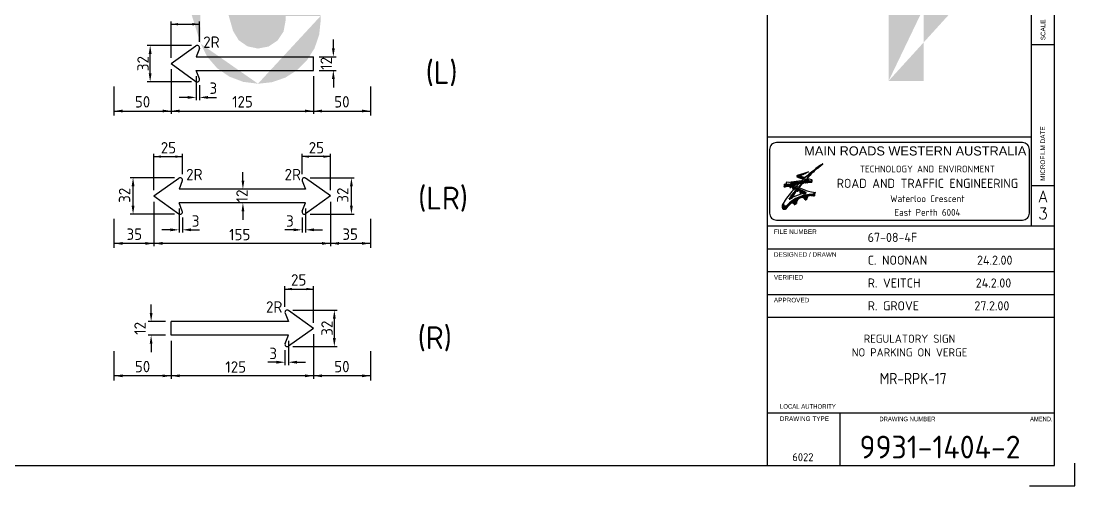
# Model space of a CAD drawing. Extents: x 0 to 1038, y -1303 to 297.
# Drawn here: x 188.7 to 420, y 0 to 101.9 of the extents above; entities that cross this region are included whole.
import ezdxf
from ezdxf.enums import TextEntityAlignment as Align

# ---------------------------------------------------------------- set-up
doc = ezdxf.new("R2010")
doc.units = 0
doc.layers.get('0').update_dxf_attribs({"linetype": 'CONTINUOUS'})
for name, color, linetype in [('GREEN', 84, 'CONTINUOUS'), ('L25', 1, 'CONTINUOUS'), ('L35', 3, 'CONTINUOUS'), ('T25', 1, 'CONTINUOUS'), ('T35', 3, 'CONTINUOUS'), ('T50', 7, 'CONTINUOUS'), ('TBLK18', 4, 'CONTINUOUS'), ('TBLK25', 1, 'CONTINUOUS'), ('TBLK35', 3, 'CONTINUOUS'), ('TBLK50', 7, 'CONTINUOUS')]:
    doc.layers.add(name, color=color, linetype=linetype)
doc.styles.add('HELV', font='helv')
doc.styles.add('HELVL', font='helvl', dxfattribs={"width": 0.8})
doc.styles.add('ISO', font='iso3098b.shx')
doc.styles.add('ROMAND', font='romand')

# ---------------------------------------------------------------- blocks, each defined once
blk = doc.blocks.new('A3BBLK')
at = {"layer": 'TBLK25'}
for p, q in [((420, 0), (420, 5)), ((410, 0), (420, 0))]:
    blk.add_line(p, q, dxfattribs=at)
at = {"layer": 'TBLK50'}
for p, q in [((352.5, 4.5), (352.5, 292.5)), ((415.5, 4.5), (415.5, 292.5)), ((13, 4.5), (415.5, 4.5))]:
    blk.add_line(p, q, dxfattribs=at)
blk = doc.blocks.new('*X3')
at = {"color": 0}
for p, q in [((1644.29, 733.63), (1644.32, 733.63)), ((1644.53, 733.83), (1644.56, 733.83)), ((1644.77, 734.03), (1644.81, 734.03)), ((1645.02, 734.23), (1645.05, 734.23)), ((1645.27, 734.43), (1645.3, 734.43)), ((1645.52, 734.63), (1645.54, 734.63)), ((1645.77, 734.83), (1645.79, 734.83)), ((1646.02, 735.03), (1646.04, 735.03)), ((1646.28, 735.23), (1646.29, 735.23)), ((1646.54, 735.43), (1646.54, 735.43)), ((1630.29, 727.83), (1630.74, 727.83)), ((1630.33, 728.03), (1630.64, 728.03)), ((1630.38, 727.63), (1631.3, 727.63)), ((1630.69, 728.23), (1630.74, 728.23)), ((1630.85, 727.43), (1631.91, 727.43)), ((1631.45, 727.23), (1632.51, 727.23)), ((1631.71, 728.03), (1631.88, 728.03)), ((1631.93, 728.23), (1632.29, 728.23)), ((1632.04, 727.03), (1633.11, 727.03)), ((1632.44, 728.43), (1632.77, 728.43)), ((1632.96, 728.63), (1633.25, 728.63)), ((1633.47, 728.83), (1633.73, 728.83)), ((1633.98, 729.03), (1634.21, 729.03)), ((1634.49, 729.23), (1634.69, 729.23)), ((1635.01, 729.43), (1635.17, 729.43)), ((1635.52, 729.63), (1635.66, 729.63)), ((1636.03, 729.83), (1636.14, 729.83)), ((1636.55, 730.03), (1636.62, 730.03)), ((1637.05, 727.03), (1637.18, 727.03)), ((1637.06, 730.23), (1637.1, 730.23)), ((1637.25, 727.23), (1637.37, 727.23)), ((1637.46, 727.43), (1637.57, 727.43)), ((1637.57, 730.43), (1637.58, 730.43)), ((1637.66, 727.63), (1637.76, 727.63)), ((1637.87, 727.83), (1637.96, 727.83)), ((1638.07, 728.03), (1638.16, 728.03)), ((1638.28, 728.23), (1638.36, 728.23)), ((1638.49, 728.43), (1638.56, 728.43)), ((1638.7, 728.63), (1638.76, 728.63)), ((1638.91, 728.83), (1638.96, 728.83)), ((1639.12, 729.03), (1639.17, 729.03)), ((1639.34, 729.23), (1639.37, 729.23)), ((1639.55, 729.43), (1639.58, 729.43)), ((1639.77, 729.63), (1639.79, 729.63)), ((1639.98, 729.83), (1640, 729.83)), ((1640.2, 730.03), (1640.21, 730.03)), ((1640.42, 730.23), (1640.42, 730.23)), ((1640.64, 730.43), (1640.64, 730.43)), ((1640.85, 730.63), (1640.86, 730.63)), ((1641.07, 730.83), (1641.08, 730.83)), ((1641.29, 731.03), (1641.31, 731.03)), ((1641.51, 731.23), (1641.53, 731.23)), ((1641.73, 731.43), (1641.76, 731.43)), ((1641.96, 731.63), (1641.98, 731.63)), ((1642.18, 731.83), (1642.21, 731.83)), ((1642.41, 732.03), (1642.44, 732.03)), ((1642.64, 732.23), (1642.67, 732.23)), ((1642.87, 732.43), (1642.9, 732.43)), ((1643.1, 732.63), (1643.14, 732.63)), ((1643.34, 732.83), (1643.37, 732.83)), ((1643.57, 733.03), (1643.61, 733.03)), ((1643.81, 733.23), (1643.84, 733.23)), ((1644.05, 733.43), (1644.08, 733.43)), ((1622.34, 721.03), (1622.35, 721.03)), ((1622.49, 722.43), (1625.58, 722.43)), ((1622.51, 721.23), (1622.66, 721.23)), ((1622.6, 722.23), (1626.24, 722.23)), ((1622.61, 721.43), (1623.05, 721.43)), ((1622.66, 722.03), (1626.72, 722.03)), ((1622.66, 721.63), (1623.58, 721.63)), ((1622.68, 721.83), (1627.12, 721.83)), ((1625.9, 721.63), (1627.53, 721.63)), ((1625.9, 721.43), (1626.48, 721.43)), ((1625.9, 721.23), (1626.48, 721.23)), ((1625.9, 721.03), (1626.48, 721.03)), ((1625.95, 720.83), (1626.48, 720.83)), ((1626.31, 723.23), (1630.62, 723.23)), ((1626.37, 723.03), (1629.74, 723.03)), ((1626.45, 720.63), (1626.48, 720.63)), ((1626.7, 721.43), (1627.93, 721.43)), ((1626.83, 722.83), (1628.94, 722.83)), ((1627.11, 721.23), (1628.34, 721.23)), ((1627.28, 722.63), (1628.21, 722.63)), ((1627.52, 721.03), (1628.75, 721.03)), ((1627.53, 720.83), (1629.16, 720.83)), ((1627.53, 720.63), (1628.11, 720.63)), ((1627.53, 720.43), (1628.11, 720.43)), ((1627.64, 723.43), (1631.61, 723.43)), ((1627.74, 722.43), (1627.89, 722.43)), ((1628.34, 720.63), (1629.57, 720.63)), ((1628.75, 720.43), (1629.98, 720.43)), ((1628.99, 722.83), (1629.16, 722.83)), ((1628.99, 722.63), (1629.16, 722.63)), ((1629.23, 723.63), (1632.78, 723.63)), ((1630.1, 723.03), (1630.26, 723.03)), ((1630.1, 722.83), (1630.26, 722.83)), ((1630.83, 723.83), (1634.26, 723.83)), ((1631.21, 723.23), (1631.38, 723.23)), ((1631.21, 723.03), (1631.3, 723.03)), ((1631.39, 720.83), (1631.77, 720.83)), ((1631.4, 721.03), (1631.93, 721.03)), ((1631.58, 721.23), (1632.09, 721.23)), ((1631.76, 721.43), (1632.25, 721.43)), ((1631.93, 721.63), (1632.41, 721.63)), ((1632.11, 721.83), (1632.57, 721.83)), ((1632.29, 722.03), (1632.74, 722.03)), ((1632.42, 724.03), (1636.52, 724.03)), ((1632.47, 722.23), (1632.9, 722.23)), ((1632.64, 726.83), (1633.71, 726.83)), ((1632.65, 722.43), (1633.07, 722.43)), ((1632.83, 722.63), (1633.23, 722.63)), ((1633.01, 722.83), (1633.4, 722.83)), ((1633.2, 723.03), (1633.57, 723.03)), ((1633.24, 726.63), (1634.32, 726.63)), ((1633.38, 723.23), (1633.74, 723.23)), ((1633.57, 723.43), (1633.91, 723.43)), ((1633.75, 723.63), (1634.08, 723.63)), ((1633.83, 726.43), (1634.92, 726.43)), ((1634.02, 724.23), (1639.65, 724.23)), ((1634.43, 726.23), (1634.84, 726.23)), ((1634.58, 723.83), (1634.75, 723.83)), ((1634.58, 723.63), (1634.75, 723.63)), ((1635.08, 725.03), (1635.16, 725.03)), ((1635.27, 725.23), (1635.5, 725.23)), ((1635.46, 725.43), (1635.68, 725.43)), ((1635.61, 724.43), (1639.84, 724.43)), ((1635.66, 725.63), (1635.86, 725.63)), ((1635.71, 723.83), (1635.88, 723.83)), ((1635.85, 725.83), (1636.73, 725.83)), ((1636.05, 726.03), (1636.12, 726.03)), ((1636.27, 725.63), (1637.33, 725.63)), ((1636.65, 726.63), (1636.8, 726.63)), ((1636.85, 726.83), (1636.99, 726.83)), ((1636.85, 724.03), (1637.01, 724.03)), ((1636.85, 723.83), (1637.01, 723.83)), ((1636.88, 725.43), (1637.79, 725.43)), ((1637.2, 724.63), (1639.93, 724.63)), ((1637.98, 724.03), (1638.15, 724.03)), ((1637.98, 723.83), (1638.15, 723.83)), ((1638.8, 724.83), (1639.96, 724.83)), ((1639.61, 725.43), (1639.67, 725.43)), ((1639.61, 725.03), (1639.94, 725.03)), ((1639.68, 725.23), (1639.85, 725.23)), ((1625.6, 713.83), (1626.29, 713.83)), ((1625.75, 714.03), (1626.68, 714.03)), ((1625.9, 714.23), (1627.09, 714.23)), ((1626.05, 714.43), (1627.51, 714.43)), ((1626.2, 714.63), (1627.53, 714.63)), ((1626.35, 714.83), (1627.47, 714.83)), ((1626.5, 715.03), (1627.57, 715.03)), ((1626.65, 715.23), (1627.7, 715.23)), ((1626.81, 715.43), (1627.83, 715.43)), ((1626.96, 715.63), (1627.97, 715.63)), ((1627.12, 715.83), (1628.1, 715.83)), ((1627.27, 716.03), (1628.24, 716.03)), ((1627.43, 716.23), (1628.38, 716.23)), ((1627.53, 720.23), (1628.11, 720.23)), ((1627.59, 716.43), (1628.52, 716.43)), ((1627.68, 720.03), (1628.11, 720.03)), ((1627.74, 716.63), (1628.65, 716.63)), ((1627.9, 716.83), (1628.79, 716.83)), ((1628.06, 717.03), (1628.93, 717.03)), ((1628.09, 719.83), (1628.11, 719.83)), ((1628.22, 717.23), (1629.08, 717.23)), ((1628.38, 717.43), (1629.22, 717.43)), ((1628.54, 717.63), (1629.36, 717.63)), ((1628.71, 717.83), (1629.5, 717.83)), ((1628.87, 718.03), (1629.65, 718.03)), ((1629.03, 718.23), (1629.79, 718.23)), ((1629.16, 720.23), (1630.39, 720.23)), ((1629.2, 718.43), (1629.94, 718.43)), ((1629.36, 718.63), (1630.09, 718.63)), ((1629.53, 718.83), (1630.24, 718.83)), ((1629.57, 720.03), (1630.8, 720.03)), ((1629.69, 719.03), (1630.25, 719.03)), ((1629.81, 713.83), (1631.43, 713.83)), ((1629.86, 719.23), (1630.25, 719.23)), ((1629.98, 719.83), (1631.21, 719.83)), ((1630.03, 719.43), (1630.25, 719.43)), ((1630.19, 714.03), (1631.69, 714.03)), ((1630.2, 719.63), (1630.25, 719.63)), ((1630.34, 719.63), (1631.62, 719.63)), ((1630.34, 719.43), (1632.03, 719.43)), ((1630.34, 719.23), (1630.92, 719.23)), ((1630.34, 719.03), (1630.92, 719.03)), ((1630.34, 718.83), (1630.92, 718.83)), ((1630.54, 718.63), (1630.92, 718.63)), ((1630.6, 714.23), (1632.01, 714.23)), ((1631.04, 714.43), (1632.43, 714.43)), ((1631.21, 719.23), (1632.44, 719.23)), ((1631.5, 714.63), (1632.96, 714.63)), ((1631.6, 719.03), (1632.85, 719.03)), ((1631.95, 718.83), (1633.26, 718.83)), ((1632, 714.83), (1636.95, 714.83)), ((1632.19, 718.63), (1633.67, 718.63)), ((1632.19, 718.43), (1634.08, 718.43)), ((1632.19, 718.23), (1632.77, 718.23)), ((1632.19, 718.03), (1632.77, 718.03)), ((1632.19, 717.83), (1632.77, 717.83)), ((1632.28, 717.63), (1632.77, 717.63)), ((1632.53, 715.03), (1637.05, 715.03)), ((1632.55, 717.43), (1632.77, 717.43)), ((1632.87, 718.23), (1634.48, 718.23)), ((1633.12, 715.23), (1637.19, 715.23)), ((1633.14, 718.03), (1634.89, 718.03)), ((1633.39, 717.83), (1635.3, 717.83)), ((1633.62, 717.63), (1635.71, 717.63)), ((1633.77, 715.43), (1637.39, 715.43)), ((1633.85, 717.43), (1636.12, 717.43)), ((1634.06, 717.23), (1636.13, 717.23)), ((1634.18, 714.63), (1636.88, 714.63)), ((1634.26, 717.03), (1635.21, 717.03)), ((1634.51, 715.63), (1637.68, 715.63)), ((1634.63, 714.43), (1636.83, 714.43)), ((1634.91, 714.23), (1636.81, 714.23)), ((1635.12, 714.03), (1636.81, 714.03)), ((1635.28, 713.83), (1636.81, 713.83)), ((1635.38, 715.83), (1638.39, 715.83)), ((1636.5, 716.03), (1641.35, 716.03)), ((1638.42, 716.23), (1641.35, 716.23)), ((1639.15, 715.83), (1641.37, 715.83)), ((1640.58, 716.43), (1641.37, 716.43)), ((1640.74, 715.63), (1641.41, 715.63)), ((1640.82, 716.63), (1641.41, 716.63)), ((1641.06, 716.83), (1641.47, 716.83)), ((1641.3, 717.03), (1641.56, 717.03)), ((1641.54, 717.23), (1641.67, 717.23)), ((1641.78, 717.43), (1641.82, 717.43)), ((1621.11, 708.63), (1624.43, 708.63)), ((1621.12, 708.83), (1624.6, 708.83)), ((1621.12, 708.43), (1624.26, 708.43)), ((1621.14, 709.03), (1624.77, 709.03)), ((1621.15, 708.23), (1624.1, 708.23)), ((1621.17, 709.23), (1622.53, 709.23)), ((1621.21, 709.43), (1622.27, 709.43)), ((1621.21, 708.03), (1623.94, 708.03)), ((1621.25, 709.63), (1622.13, 709.63)), ((1621.31, 709.83), (1622.05, 709.83)), ((1621.32, 707.83), (1623.77, 707.83)), ((1621.37, 710.03), (1622, 710.03)), ((1621.45, 710.23), (1621.97, 710.23)), ((1621.49, 707.63), (1623.54, 707.63)), ((1621.54, 710.43), (1621.96, 710.43)), ((1621.64, 710.63), (1621.96, 710.63)), ((1621.75, 710.83), (1621.99, 710.83)), ((1621.75, 707.43), (1623.2, 707.43)), ((1621.88, 711.03), (1622.04, 711.03)), ((1622.03, 711.23), (1622.1, 711.23)), ((1622.18, 711.43), (1622.2, 711.43)), ((1622.32, 711.63), (1622.32, 711.63)), ((1623.81, 709.23), (1624.95, 709.23)), ((1624.09, 709.43), (1625.13, 709.43)), ((1624.29, 709.63), (1625.32, 709.63)), ((1624.48, 709.83), (1625.52, 709.83)), ((1624.67, 710.03), (1625.72, 710.03)), ((1624.87, 710.23), (1625.92, 710.23)), ((1625.08, 710.43), (1626.13, 710.43)), ((1625.29, 710.63), (1626.35, 710.63)), ((1625.46, 713.63), (1625.9, 713.63)), ((1625.51, 710.83), (1626.58, 710.83)), ((1625.74, 711.03), (1626.82, 711.03)), ((1625.97, 711.23), (1627.33, 711.23)), ((1626.21, 711.43), (1630.12, 711.43)), ((1626.45, 711.63), (1630.15, 711.63)), ((1626.71, 711.83), (1630.2, 711.83)), ((1626.97, 712.03), (1630.25, 712.03)), ((1627.24, 712.23), (1630.32, 712.23)), ((1627.52, 712.43), (1630.39, 712.43)), ((1627.7, 711.23), (1630.1, 711.23)), ((1627.81, 712.63), (1630.49, 712.63)), ((1628.11, 712.83), (1630.59, 712.83)), ((1628.22, 711.03), (1630.1, 711.03)), ((1628.42, 713.03), (1630.72, 713.03)), ((1628.45, 710.83), (1630.1, 710.83)), ((1628.59, 710.63), (1629.96, 710.63)), ((1628.69, 710.43), (1629.5, 710.43)), ((1628.74, 713.23), (1630.86, 713.23)), ((1628.74, 710.23), (1629.05, 710.23)), ((1629.08, 713.43), (1631.02, 713.43)), ((1629.44, 713.63), (1631.21, 713.63)), ((1635.4, 713.63), (1636.77, 713.63)), ((1635.49, 713.43), (1636.32, 713.43)), ((1635.56, 713.23), (1635.87, 713.23))]:
    blk.add_line(p, q, dxfattribs=at)
blk = doc.blocks.new('A3_IN_VTBLK')
at = {"layer": 'TBLK18'}
for p, q in [((359.14, 68.1), (359.04, 68.07)), ((359.04, 67.84), (360.51, 67.35)), ((359.14, 68.1), (361.54, 68.87)), ((360.62, 67.44), (359.14, 67.93)), ((359.23, 68.12), (359.23, 68.12)), ((361.18, 67.46), (362.16, 67.15)), ((356.46, 66.13), (356.22, 66.06)), ((357.22, 66.55), (356.6, 66.58)), ((357.76, 66.6), (357.35, 66.55)), ((357.58, 66.27), (358.15, 66.02)), ((362.14, 66.92), (357.6, 66.35)), ((359.92, 66.87), (357.76, 66.6)), ((358.15, 66.02), (358.8, 65.73)), ((358.51, 66.2), (358.51, 66.08)), ((358.51, 66.08), (358.57, 66.09)), ((358.57, 66.09), (358.57, 66.21)), ((358.89, 66.29), (358.89, 66.17)), ((358.95, 66.19), (358.95, 66.31)), ((359.28, 66.38), (359.28, 66.26)), ((359.34, 66.27), (359.34, 66.39)), ((359.45, 66.41), (359.58, 66.43)), ((359.92, 66.87), (360.03, 66.89)), ((360.03, 66.89), (360.63, 66.96)), ((360.22, 66.53), (360.35, 66.55)), ((360.46, 66.56), (360.46, 66.44)), ((360.52, 66.45), (360.52, 66.56)), ((360.73, 66.97), (361.41, 67.06)), ((360.86, 66.6), (360.86, 66.48)), ((360.92, 66.48), (360.92, 66.6)), ((361.26, 66.62), (361.26, 66.5)), ((361.31, 66.51), (361.31, 66.62)), ((361.65, 66.63), (361.65, 66.52)), ((361.71, 66.52), (361.71, 66.64)), ((356.17, 62.28), (356.1, 62.17))]:
    blk.add_line(p, q, dxfattribs=at)
at = {"layer": 'TBLK18', "color": 1}
for p, q in [((357.42, 65.8), (357.42, 65.5)), ((357.63, 65.42), (357.63, 65.74)), ((357.63, 65.42), (357.85, 65.64)), ((357.78, 65.67), (357.99, 65.56)), ((360.99, 64.31), (357.81, 65.87)), ((357.99, 65.56), (357.99, 65.24)), ((357.99, 65.24), (358.2, 65.14)), ((358.2, 65.46), (358.98, 65.08)), ((358.2, 65.14), (358.2, 65.46)), ((358.2, 65.14), (358.41, 65.36)), ((358.52, 65.3), (358.44, 65.34)), ((358.8, 65.73), (358.88, 65.7)), ((358.88, 65.7), (359.31, 65.51)), ((358.98, 65.08), (358.98, 64.76)), ((358.98, 64.76), (359.18, 64.66)), ((359.18, 64.98), (359.35, 64.9)), ((359.18, 64.66), (359.18, 64.98)), ((359.18, 64.66), (359.4, 64.88)), ((359.31, 65.51), (359.44, 65.45)), ((359.44, 65.45), (360.14, 65.15)), ((360.14, 65.15), (361.01, 64.78)), ((359.63, 64.74), (359.63, 64.4)), ((359.71, 63.26), (359.82, 63.3)), ((359.83, 64.24), (359.83, 64.61)), ((359.83, 64.24), (360.04, 64.45)), ((360.82, 62.79), (361.24, 62.98)), ((360.82, 62.79), (360.82, 62.8)), ((361.24, 62.98), (361.24, 63.16)), ((361.54, 64.62), (362.21, 64.48)), ((362.21, 64.48), (363.03, 64.34)), ((363.03, 64.34), (362.49, 63.89)), ((362.49, 63.89), (362.87, 63.61)), ((358.43, 61.74), (358.9, 61.95))]:
    blk.add_line(p, q, dxfattribs=at)
at = {"layer": 'TBLK18'}
for points in [[(364.7, 70.64, 0.029777), (361.14, 67.48), (361.18, 67.46, -0.039795)], [(360.73, 66.97), (360.63, 66.96, -0.003144), (360.98, 67.32), (361.56, 67.13, -1.035463), (361.55, 67.07), (361.41, 67.06), (360.95, 67.21, 0.002708)]]:
    blk.add_lwpolyline(points, format="xyb", close=True, dxfattribs=at)
blk.add_lwpolyline([(359.53, 67.99), (359.47, 68.01, -0.656152), (359.46, 68.06), (361.54, 68.87), (359.53, 68.03, 0.705507), (359.53, 67.99, 0.705507)], format="xyb", dxfattribs=at)
blk.add_lwpolyline([(359.53, 67.99), (360.78, 67.59)], dxfattribs=at)
at = {"layer": 'TBLK18', "color": 1}
blk.add_lwpolyline([(358.1, 63.31, 0.016763), (357.33, 62.93, -0.801535), (357.28, 62.99, -0.016783), (358.95, 65.1), (358.95, 64.8, 0.014021), (357.99, 63.43, 0.753514)], format="xyb", close=True, dxfattribs=at)
at = {"layer": 'TBLK18'}
for centre, radius, start, end in [((381.57, 44.92), 30.76, 123.2655, 132.5321), ((359.08, 67.95), 0.116, 107.7741, 251.6339), ((359.17, 68.02), 0.0873, 107.7741, 251.6339), ((381.57, 44.92), 30.76, 133.1932, 134.4375), ((381.57, 44.92), 30.76, 132.936, 133.1932), ((362.08, 66.9), 0.262, 269.3315, 72.3102), ((362.13, 67.04), 0.116, 277.1221, 73.4601), ((355.92, 65.84), 0.376, 304.533, 36.3406), ((356.93, 61.07), 5.04, 91.3059, 97.9881), ((356.35, 66.54), 0.427, 285.3147, 293.8768), ((356.35, 66.54), 0.427, 293.8768, 310.1577), ((356.53, 66.22), 0.361, 78.6893, 79.0743), ((356.54, 66.42), 0.168, 6.2219, 70.3805), ((356.43, 66.45), 0.303, 310.1577, 329.0642), ((356.51, 66.4), 0.21, 329.0642, 353.4443), ((356.6, 66.39), 0.115, 353.4443, 23.8768), ((356.85, 64.09), 2.02, 61.535, 92.6416), ((357.26, 67.27), 0.727, 267.1716, 277.3645), ((357.6, 66.31), 0.0436, 97.1496, 246.3427), ((358.16, 66.06), 0.0436, 106.1619, 246.3427), ((361.92, 53.09), 13.54, 104.606, 106.1619), ((361.92, 53.09), 13.54, 102.922, 104.3518), ((381.57, 44.92), 30.76, 135.6297, 137.5175), ((361.92, 53.09), 13.43, 102.7813, 103.036), ((361.92, 53.09), 13.54, 101.2382, 102.6696), ((361.92, 53.09), 13.43, 101.0838, 101.3369), ((389.49, 39.18), 40.05, 136.9449, 138.906), ((361.92, 53.09), 13.54, 100.5243, 100.9874), ((382.89, 46.98), 29.85, 139.0463, 141.7717), ((361.92, 53.09), 13.54, 97.2048, 99.9556), ((361.92, 53.09), 13.54, 96.1874, 96.6686), ((361.92, 53.09), 13.43, 95.9915, 96.2413), ((361.92, 53.09), 13.54, 94.504, 95.9399), ((361.92, 53.09), 13.43, 94.2941, 94.5432), ((361.92, 53.09), 13.54, 92.8208, 94.2572), ((361.92, 53.09), 13.43, 92.5967, 92.8452), ((361.92, 53.09), 13.54, 91.1376, 92.5743), ((361.92, 53.09), 13.43, 90.8991, 91.1475), ((361.92, 53.09), 13.54, 89.3315, 90.8914)]:
    blk.add_arc(centre, radius, start, end, dxfattribs=at)
at = {"layer": 'TBLK18', "color": 1}
for centre, radius, start, end in [((357.07, 64.3), 1.54, 76.5648, 127.1666), ((381.57, 44.92), 30.76, 138.5176, 145.6575), ((357.07, 64.3), 1.25, 63.3138, 73.3617), ((357.07, 64.3), 1.54, 62.4129, 68.6309), ((357.56, 61.42), 3.92, 58.1205, 62.8179), ((362.13, 67.47), 2.91, 247.2562, 258.1765), ((362.23, 56.52), 7.38, 88.041, 137.1729), ((363.37, 51.77), 12.69, 103.4743, 114.5468), ((360.2, 62.04), 1.31, 111.828, 184.1285), ((359.98, 62.31), 0.966, 29.6609, 113.1292), ((357.56, 61.42), 3.63, 51.193, 55.2135), ((360.11, 62.63), 0.727, 12.9802, 113.4725), ((357.56, 61.42), 3.92, 43.2503, 54.5397), ((363.37, 51.77), 12.69, 100.8223, 103.474), ((360.98, 64.27), 0.0436, 280.8223, 63.9633), ((361.83, 63.16), 0.582, 92.3612, 180), ((361.93, 60.43), 3.32, 73.4161, 92.1882), ((363.54, 63.85), 0.708, 136.3055, 200.0702), ((357.31, 61.19), 1.56, 140.9414, 180.2006), ((356.19, 61.19), 0.436, 180.2006, 263.2509), ((356.77, 61.86), 0.727, 145.6575, 202.0824), ((356.37, 61.7), 0.291, 202.0824, 237.3085), ((356.21, 61.4), 0.655, 263.2509, 321.6521), ((356.47, 61.86), 0.48, 237.3085, 317.1729), ((362.36, 56.65), 7.12, 130.8439, 142.3441), ((357.93, 61.48), 0.559, 27.2487, 133.7365), ((357.99, 61.7), 0.436, 4.8804, 130.8439)]:
    blk.add_arc(centre, radius, start, end, dxfattribs=at)
at = {"layer": 'TBLK35'}
for p, q in [((410.5, 57), (410.5, 292.5)), ((410.5, 96.75), (415.5, 96.75)), ((410.5, 65.87), (415.5, 65.87)), ((352.5, 57), (415.5, 57)), ((352.5, 52), (415.5, 52)), ((352.5, 47), (415.5, 47)), ((352.5, 42), (415.5, 42)), ((352.5, 37), (415.5, 37)), ((352.5, 16), (415.5, 16)), ((368.5, 4.5), (368.5, 16))]:
    blk.add_line(p, q, dxfattribs=at)
at = {"layer": 'TBLK50', "color": 3}
blk.add_line((352.5, 76.57), (410.5, 76.57), dxfattribs=at)
at = {"layer": 'TBLK50'}
blk.add_lwpolyline([(408.5, 75.28), (354.49, 75.28, 0.414214), (352.99, 73.78), (352.99, 59.78, 0.414214), (354.49, 58.28), (408.5, 58.28, 0.414214), (410, 59.78), (410, 73.78, 0.414214)], format="xyb", close=True, dxfattribs=at)
blk.add_blockref('A3BBLK', (0, 0))
at = {"layer": 'TBLK18', "xscale": 0.35, "yscale": 0.35, "zscale": 0.35}
blk.add_blockref('*X3', (-211.64, -186.89), dxfattribs=at)
at = {"color": 4, "style": 'ISO'}
for tag, p in [('MR_DIRECTORATE', (387.63, 68.74)), ('STREET_NAME', (387.63, 62.22)), ('SUBURB_&_POSTCODE', (387.63, 59.22))]:
    blk.add_attdef(tag, text='', height=1.5, dxfattribs=at).set_placement(p, align=Align.CENTER)
at = {"color": 1, "style": 'ISO'}
blk.add_attdef('MR_BRANCH', text='', height=2, dxfattribs=at).set_placement((387.63, 65.34), align=Align.CENTER)
for tag, p in [('FILE_NUMBER', (374.52, 53.49)), ('DESIGNED_/_DRAWN', (374.52, 48.49)), ('VERIFIED', (374.52, 43.49)), ('APPROVED', (374.52, 38.49))]:
    blk.add_attdef(tag, p, '', height=2, dxfattribs=at)
at = {"layer": 'T25', "style": 'ISO'}
blk.add_attdef('LOCAL_AUTHORITY', (370.48, 16.73), '', height=1.25, dxfattribs=at)
at = {"layer": 'TBLK18', "style": 'HELVL', "width": 0.8}
for s, p in [('SCALE', (413.5, 97.7)), ('MICROFILM DATE', (413.44, 66.89))]:
    blk.add_text(s, height=1, rotation=90, dxfattribs=at).set_placement(p)
at = {"layer": 'TBLK18', "style": 'HELVL'}
for s, p in [('FILE NUMBER', (353.94, 55.24)), ('DESIGNED / DRAWN', (353.94, 50.24)), ('VERIFIED', (353.94, 45.24)), ('APPROVED', (353.94, 40.24)), ('DRAWING TYPE', (355.24, 14.24))]:
    blk.add_text(s, height=1, dxfattribs=at).set_placement(p)
for s, width, p, p2 in [('LOCAL AUTHORITY', 0.847016, (355.27, 16.93), (367.52, 16.93)), ('DRAWING NUMBER', 0.880886, (377.08, 14.17), (389.38, 14.17)), ('AMEND.', 0.926535, (410.16, 14.18), (415.09, 14.18))]:
    blk.add_text(s, height=1, dxfattribs=dict(at, width=width)).set_placement(p, p2, align=Align.FIT)
at = {"layer": 'TBLK25', "color": 1, "style": 'HELV'}
blk.add_text('MAIN ROADS WESTERN AUSTRALIA', height=2, dxfattribs=at).set_placement((409.34, 72.45), align=Align.RIGHT)
at = {"layer": 'TBLK25', "style": 'ISO'}
for tag, p in [('ROAD_SECTION', (384.5, 29.16)), ('SLK', (384.5, 26.11)), ('CHAINAGE', (384.5, 19.21)), ('DRG_TYPE_03', (360.51, 11.5)), ('DRG_TYPE_02', (360.51, 8.36)), ('DRG_TYPE_01', (360.3, 5.42))]:
    blk.add_attdef(tag, text='', height=1.75, dxfattribs=at).set_placement(p, align=Align.CENTER)
at = {"layer": 'TBLK35', "style": 'ROMAND'}
for s, p in [('A', (413, 62.21)), ('3', (413, 58.46))]:
    blk.add_text(s, height=2.5, dxfattribs=at).set_placement(p, align=Align.CENTER)
at = {"layer": 'TBLK35', "style": 'ISO', "width": 0.9}
for tag, p in [('ROAD_PROJECT&NUMBER', (384.5, 32.23)), ('DRAWING_DESCRIPTION', (384.5, 22.29))]:
    blk.add_attdef(tag, text='', height=2.5, dxfattribs=at).set_placement(p, align=Align.CENTER)
at = {"layer": 'TBLK50', "style": 'ISO'}
blk.add_attdef('DRG_NUMBER', (372.72, 6.02), '', height=5, dxfattribs=at)
blk = doc.blocks.new('A25')
at = {"color": 1, "linetype": 'ByBlock'}
blk.add_solid([(2.5, 0.42), (2.5, -0.42), (0, 0)], dxfattribs=at)

msp = doc.modelspace()

# ---------------------------------------------------------------- hatches: boundary and pattern name
at = {"layer": 'GREEN'}
h = msp.add_hatch(color=256, dxfattribs=at)
h.paths.add_polyline_path([(254.47, 101.95), (254.44, 101.95)], flags=16)
edge = h.paths.add_edge_path()
edge.add_line((246.76, 103.05), (254.47, 103.05))
edge.add_line((254.47, 103.05), (254.47, 101.95))
edge.add_line((254.13, 98.88), (254.47, 101.95))
edge.add_line((254.13, 98.88), (253.13, 95.97))
edge.add_line((253.13, 95.97), (251.48, 93.36))
edge.add_line((251.48, 93.36), (249.31, 91.17))
edge.add_line((249.31, 91.17), (246.71, 89.52))
edge.add_line((246.71, 89.52), (243.8, 88.52))
edge.add_line((243.8, 88.52), (240.73, 88.18))
edge.add_line((240.73, 88.18), (237.48, 88.59))
edge.add_line((237.48, 88.59), (234.41, 89.75))
edge.add_line((234.41, 89.75), (231.73, 91.61))
edge.add_line((231.73, 91.61), (229.59, 94.08))
edge.add_line((229.59, 94.08), (228.1, 97))
edge.add_line((228.1, 97), (226.17, 103.26))
edge.add_line((226.17, 103.26), (225.01, 109.71))
edge.add_line((225.01, 109.71), (224.62, 116.25))
edge.add_line((224.62, 116.25), (225.01, 122.77))
edge.add_line((225.01, 122.77), (226.17, 129.22))
edge.add_line((226.17, 129.22), (228.1, 135.48))
edge.add_line((228.1, 135.48), (229.59, 138.39))
edge.add_line((229.59, 138.39), (231.73, 140.87))
edge.add_line((231.73, 140.87), (234.41, 142.72))
edge.add_line((234.41, 142.72), (237.48, 143.91))
edge.add_line((237.48, 143.91), (240.73, 144.3))
edge.add_line((240.73, 144.3), (243.8, 143.96))
edge.add_line((243.8, 143.96), (246.71, 142.96))
edge.add_line((246.71, 142.96), (249.31, 141.31))
edge.add_line((249.31, 141.31), (251.48, 139.14))
edge.add_line((251.48, 139.14), (253.13, 136.51))
edge.add_line((253.13, 136.51), (254.13, 133.6))
edge.add_line((254.13, 133.6), (254.47, 130.53))
edge.add_line((254.47, 130.53), (246.76, 130.53))
edge.add_line((246.76, 130.53), (246.32, 132.85))
edge.add_line((246.32, 132.85), (245.01, 134.84))
edge.add_line((245.01, 134.84), (243.05, 136.15))
edge.add_line((243.05, 136.15), (240.73, 136.59))
edge.add_line((240.73, 136.59), (238.41, 136.13))
edge.add_line((238.41, 136.13), (236.48, 134.76))
edge.add_line((236.48, 134.76), (235.24, 132.75))
edge.add_line((235.24, 132.75), (233.41, 126.28))
edge.add_line((233.41, 126.28), (232.48, 119.6))
edge.add_line((232.48, 119.6), (232.48, 112.88))
edge.add_line((232.48, 112.88), (233.41, 106.23))
edge.add_line((233.41, 106.23), (235.24, 99.76))
edge.add_line((235.24, 99.76), (236.48, 97.72))
edge.add_line((236.48, 97.72), (238.41, 96.38))
edge.add_line((238.41, 96.38), (240.73, 95.89))
edge.add_line((240.73, 95.89), (243.05, 96.35))
edge.add_line((243.05, 96.35), (245.01, 97.67))
edge.add_line((245.01, 97.67), (246.32, 99.63))
edge.add_line((246.32, 99.63), (246.76, 101.95))
edge.add_line((246.76, 101.95), (246.76, 103.05))
edge = h.paths.add_edge_path(flags=16)
edge.add_line((254.47, 103.05), (254.44, 103.05))
edge.add_line((240.73, 144.3), (240.7, 144.3))
edge.add_line((228.1, 135.48), (228.07, 135.48))
edge.add_line((228.1, 97), (228.07, 97))
edge.add_line((240.73, 88.18), (240.7, 88.18))
h = msp.add_hatch(color=256, dxfattribs=at)
h.paths.add_polyline_path([(396.13, 136.05), (396.1, 136.05)], flags=16)
edge = h.paths.add_edge_path(flags=17)
edge.add_line((386.77, 120.63), (386.77, 136.05))
edge.add_line((386.77, 136.05), (396.13, 136.05))
edge.add_line((397.88, 135.69), (396.13, 136.05))
edge.add_line((397.88, 135.69), (399.43, 134.73))
edge.add_line((399.43, 134.73), (400.51, 133.29))
edge.add_line((400.51, 133.29), (401.52, 130.04))
edge.add_line((401.52, 130.04), (401.52, 126.64))
edge.add_line((401.52, 126.64), (400.51, 123.39))
edge.add_line((400.51, 123.39), (399.43, 121.95))
edge.add_line((399.43, 121.95), (397.88, 120.99))
edge.add_line((397.88, 120.99), (396.13, 120.63))
edge.add_line((396.13, 120.63), (386.77, 120.63))
h.paths.add_polyline_path([(396.1, 143.73), (396.13, 143.73)], flags=16)
edge = h.paths.add_edge_path()
edge.add_line((386.77, 88.75), (379.09, 88.75))
edge.add_line((379.09, 88.75), (379.09, 143.73))
edge.add_line((379.09, 143.73), (396.13, 143.73))
edge.add_line((399.43, 143.29), (396.13, 143.73))
edge.add_line((399.43, 143.29), (402.52, 141.95))
edge.add_line((402.52, 141.95), (405.15, 139.86))
edge.add_line((405.15, 139.86), (407.11, 137.13))
edge.add_line((407.11, 137.13), (408.5, 133.75))
edge.add_line((408.5, 133.75), (409.22, 130.17))
edge.add_line((409.22, 130.17), (409.22, 126.51))
edge.add_line((409.22, 126.51), (408.5, 122.93))
edge.add_line((408.5, 122.93), (407.11, 119.55))
edge.add_line((407.11, 119.55), (405.15, 116.82))
edge.add_line((405.15, 116.82), (402.52, 114.73))
edge.add_line((402.52, 114.73), (399.43, 113.39))
edge.add_line((399.43, 113.39), (396.13, 112.95))
edge.add_line((396.13, 112.95), (386.77, 112.95))
edge.add_line((386.77, 112.95), (386.77, 88.75))
edge = h.paths.add_edge_path()
edge.add_line((386.77, 136.05), (386.75, 136.05))
edge.add_line((400.51, 123.39), (400.49, 123.39))
edge.add_line((400.51, 133.29), (400.49, 133.29))
edge.add_line((379.09, 88.75), (379.07, 88.75))
edge.add_line((407.11, 119.55), (407.08, 119.55))
edge.add_line((407.11, 137.13), (407.08, 137.13))
h = msp.add_hatch(color=256, dxfattribs=at)
h.paths.add_polyline_path([(396.13, 136.05), (396.1, 136.05)], flags=16)
edge = h.paths.add_edge_path(flags=17)
edge.add_line((386.77, 120.63), (386.77, 136.05))
edge.add_line((386.77, 136.05), (396.13, 136.05))
edge.add_line((397.88, 135.69), (396.13, 136.05))
edge.add_line((397.88, 135.69), (399.43, 134.73))
edge.add_line((399.43, 134.73), (400.51, 133.29))
edge.add_line((400.51, 133.29), (401.52, 130.04))
edge.add_line((401.52, 130.04), (401.52, 126.64))
edge.add_line((401.52, 126.64), (400.51, 123.39))
edge.add_line((400.51, 123.39), (399.43, 121.95))
edge.add_line((399.43, 121.95), (397.88, 120.99))
edge.add_line((397.88, 120.99), (396.13, 120.63))
edge.add_line((396.13, 120.63), (386.77, 120.63))
h.paths.add_polyline_path([(396.1, 143.73), (396.13, 143.73)], flags=16)
edge = h.paths.add_edge_path()
edge.add_line((386.77, 88.75), (379.09, 88.75))
edge.add_line((379.09, 88.75), (379.09, 143.73))
edge.add_line((379.09, 143.73), (396.13, 143.73))
edge.add_line((399.43, 143.29), (396.13, 143.73))
edge.add_line((399.43, 143.29), (402.52, 141.95))
edge.add_line((402.52, 141.95), (405.15, 139.86))
edge.add_line((405.15, 139.86), (407.11, 137.13))
edge.add_line((407.11, 137.13), (408.5, 133.75))
edge.add_line((408.5, 133.75), (409.22, 130.17))
edge.add_line((409.22, 130.17), (409.22, 126.51))
edge.add_line((409.22, 126.51), (408.5, 122.93))
edge.add_line((408.5, 122.93), (407.11, 119.55))
edge.add_line((407.11, 119.55), (405.15, 116.82))
edge.add_line((405.15, 116.82), (402.52, 114.73))
edge.add_line((402.52, 114.73), (399.43, 113.39))
edge.add_line((399.43, 113.39), (396.13, 112.95))
edge.add_line((396.13, 112.95), (386.77, 112.95))
edge.add_line((386.77, 112.95), (386.77, 88.75))
edge = h.paths.add_edge_path()
edge.add_line((386.77, 136.05), (386.75, 136.05))
edge.add_line((400.51, 123.39), (400.49, 123.39))
edge.add_line((400.51, 133.29), (400.49, 133.29))
edge.add_line((379.09, 88.75), (379.07, 88.75))
edge.add_line((407.11, 119.55), (407.08, 119.55))
edge.add_line((407.11, 137.13), (407.08, 137.13))

# ---------------------------------------------------------------- linework, layer by layer
at = {"layer": 'L25'}
for p, q in [((209.13, 81.2), (209.13, 87.6)), ((265.38, 87.6), (265.38, 81.2)), ((209.13, 52.17), (209.13, 58.57)), ((265.38, 58.57), (265.38, 52.17)), ((209.13, 23.14), (209.13, 29.54)), ((265.38, 29.54), (265.38, 23.14))]:
    msp.add_line(p, q, dxfattribs=at)
at = {"layer": 'L35'}
for p, q in [((221.63, 92.6), (227.09, 96.5)), ((227.85, 95.91), (227.13, 94.1)), ((221.63, 92.6), (227.09, 88.69)), ((227.13, 94.1), (252.88, 94.1)), ((252.88, 91.1), (252.88, 94.1)), ((227.13, 91.1), (252.88, 91.1)), ((227.85, 89.28), (227.13, 91.1)), ((217.88, 63.57), (223.34, 67.47)), ((256.63, 63.57), (251.17, 67.47)), ((224.1, 66.88), (223.38, 65.07)), ((251.13, 65.07), (223.38, 65.07)), ((250.42, 66.88), (251.13, 65.07)), ((217.88, 63.57), (223.34, 59.66)), ((256.63, 63.57), (251.17, 59.66)), ((224.1, 60.25), (223.38, 62.07)), ((251.13, 62.07), (223.38, 62.07)), ((250.42, 60.25), (251.13, 62.07)), ((246.67, 37.85), (247.38, 36.04)), ((252.88, 34.54), (247.42, 38.44)), ((247.38, 36.04), (221.63, 36.04)), ((221.63, 33.04), (221.63, 36.04)), ((247.38, 33.04), (221.63, 33.04)), ((246.67, 31.22), (247.38, 33.04)), ((252.88, 34.54), (247.42, 30.63))]:
    msp.add_line(p, q, dxfattribs=at)
for centre, start, end in [((227.38, 96.1), 338.5117, 125.5884), ((227.38, 89.1), 234.4116, 21.4883), ((223.63, 67.07), 338.5117, 125.5884), ((250.88, 67.07), 54.4116, 201.4883), ((223.63, 60.07), 234.4116, 21.4883), ((250.88, 60.07), 158.5117, 305.5884), ((247.13, 38.04), 54.4116, 201.4883), ((247.13, 31.04), 158.5117, 305.5884)]:
    msp.add_arc(centre, 0.5, start, end, dxfattribs=at)
at = {"layer": 'T25'}
for p, q in [((221.63, 93.85), (221.63, 101.85)), ((227.88, 97.35), (227.88, 101.85)), ((221.63, 101.23), (227.88, 101.23)), ((257.25, 95.97), (257.25, 97.85)), ((226.13, 96.6), (216.42, 96.6)), ((217.05, 90.47), (217.05, 94.72)), ((254.13, 94.1), (257.88, 94.1)), ((221.63, 91.35), (221.63, 81.57)), ((254.13, 91.1), (257.88, 91.1)), ((226.13, 88.6), (216.42, 88.6)), ((227.13, 89.85), (227.13, 84.56)), ((252.88, 89.85), (252.88, 81.57)), ((257.25, 89.22), (257.25, 87.35)), ((227.88, 87.85), (227.88, 84.56)), ((225.26, 85.18), (223.38, 85.18)), ((229.76, 85.18), (231.63, 85.18)), ((209.13, 82.2), (265.38, 82.2)), ((217.88, 64.82), (217.88, 72.82)), ((217.88, 72.2), (224.13, 72.2)), ((224.13, 68.32), (224.13, 72.82)), ((250.38, 68.32), (250.38, 72.82)), ((256.63, 72.2), (250.38, 72.2)), ((256.63, 64.82), (256.63, 72.82)), ((222.38, 67.57), (212.67, 67.57)), ((237.41, 66.94), (237.41, 68.82)), ((252.13, 67.57), (261.84, 67.57)), ((213.3, 61.44), (213.3, 65.69)), ((261.22, 61.44), (261.22, 65.69)), ((217.88, 62.32), (217.88, 52.54)), ((223.38, 60.82), (223.38, 55.53)), ((237.41, 60.19), (237.41, 58.32)), ((251.13, 60.82), (251.13, 55.53)), ((256.63, 62.32), (256.63, 52.54)), ((222.38, 59.57), (212.67, 59.57)), ((224.13, 58.82), (224.13, 55.53)), ((250.38, 58.82), (250.38, 55.53)), ((252.13, 59.57), (261.84, 59.57)), ((221.51, 56.15), (219.63, 56.15)), ((226.01, 56.15), (227.88, 56.15)), ((248.51, 56.15), (246.63, 56.15)), ((253.01, 56.15), (254.88, 56.15)), ((265.38, 53.17), (209.13, 53.17)), ((246.63, 39.29), (246.63, 43.79)), ((246.63, 43.17), (252.88, 43.17)), ((252.88, 35.79), (252.88, 43.79)), ((217.26, 37.91), (217.26, 39.79)), ((248.38, 38.54), (258.09, 38.54)), ((220.38, 36.04), (216.63, 36.04)), ((257.47, 32.41), (257.47, 36.66)), ((220.38, 33.04), (216.63, 33.04)), ((252.88, 33.29), (252.88, 23.51)), ((217.26, 31.16), (217.26, 29.29)), ((221.63, 31.79), (221.63, 23.51)), ((247.38, 31.79), (247.38, 26.5)), ((248.38, 30.54), (258.09, 30.54)), ((246.63, 29.79), (246.63, 26.5)), ((244.76, 27.12), (242.88, 27.12)), ((249.26, 27.12), (251.13, 27.12)), ((265.38, 24.14), (209.13, 24.14))]:
    msp.add_line(p, q, dxfattribs=at)
for points in [[(216.73, 94.72), (217.36, 94.72), (217.05, 96.6)], [(256.94, 95.97), (257.57, 95.97), (257.25, 94.1)], [(216.73, 90.47), (217.36, 90.47), (217.05, 88.6)], [(256.94, 89.22), (257.57, 89.22), (257.25, 91.1)], [(225.26, 85.49), (225.26, 84.87), (227.13, 85.18)], [(229.76, 85.49), (229.76, 84.87), (227.88, 85.18)], [(211.01, 82.51), (211.01, 81.89), (209.13, 82.2)], [(219.76, 82.51), (219.76, 81.89), (221.63, 82.2)], [(223.51, 82.51), (223.51, 81.89), (221.63, 82.2)], [(251.01, 82.51), (251.01, 81.89), (252.88, 82.2)], [(254.76, 82.51), (254.76, 81.89), (252.88, 82.2)], [(263.51, 82.51), (263.51, 81.89), (265.38, 82.2)], [(212.98, 65.69), (213.61, 65.69), (213.3, 67.57)], [(261.53, 65.69), (260.91, 65.69), (261.22, 67.57)], [(237.72, 66.94), (237.1, 66.94), (237.41, 65.07)], [(212.98, 61.44), (213.61, 61.44), (213.3, 59.57)], [(237.72, 60.19), (237.1, 60.19), (237.41, 62.07)], [(261.53, 61.44), (260.91, 61.44), (261.22, 59.57)], [(221.51, 56.46), (221.51, 55.84), (223.38, 56.15)], [(226.01, 56.46), (226.01, 55.84), (224.13, 56.15)], [(248.51, 56.46), (248.51, 55.84), (250.38, 56.15)], [(253.01, 56.46), (253.01, 55.84), (251.13, 56.15)], [(211.01, 53.48), (211.01, 52.86), (209.13, 53.17)], [(216.01, 53.48), (216.01, 52.86), (217.88, 53.17)], [(219.76, 53.48), (219.76, 52.86), (217.88, 53.17)], [(254.76, 53.48), (254.76, 52.86), (256.63, 53.17)], [(258.51, 53.48), (258.51, 52.86), (256.63, 53.17)], [(263.51, 53.48), (263.51, 52.86), (265.38, 53.17)], [(217.57, 37.91), (216.95, 37.91), (217.26, 36.04)], [(257.78, 36.66), (257.16, 36.66), (257.47, 38.54)], [(217.57, 31.16), (216.95, 31.16), (217.26, 33.04)], [(257.78, 32.41), (257.16, 32.41), (257.47, 30.54)], [(244.76, 27.43), (244.76, 26.81), (246.63, 27.12)], [(249.26, 27.43), (249.26, 26.81), (247.38, 27.12)], [(211.01, 24.45), (211.01, 23.83), (209.13, 24.14)], [(219.76, 24.45), (219.76, 23.83), (221.63, 24.14)], [(223.51, 24.45), (223.51, 23.83), (221.63, 24.14)], [(251.01, 24.45), (251.01, 23.83), (252.88, 24.14)], [(254.76, 24.45), (254.76, 23.83), (252.88, 24.14)], [(263.51, 24.45), (263.51, 23.83), (265.38, 24.14)]]:
    msp.add_solid(points, dxfattribs=at)

# ---------------------------------------------------------------- block references
at = {"layer": 'L25'}
msp.add_blockref('A3_IN_VTBLK', (0, 0), dxfattribs=at).add_auto_attribs({'MR_DIRECTORATE': 'TECHNOLOGY AND ENVIRONMENT', 'MR_BRANCH': 'ROAD AND TRAFFIC ENGINEERING', 'STREET_NAME': 'Waterloo Crescent', 'SUBURB_&_POSTCODE': 'East Perth 6004', 'FILE_NUMBER': '67-08-4F', 'DESIGNED_/_DRAWN': 'C. NOONAN         24.2.00', 'VERIFIED': 'R. VEITCH          24.2.00', 'APPROVED': 'R. GROVE          27.2.00', 'DRAWING_DESCRIPTION': 'MR-RPK-17', 'DRG_NUMBER': '9931-1404-2', 'DRG_TYPE_01': '6022'})
at = {"layer": 'T25', "yscale": 0.625, "zscale": 0.625}
for p, xscale in [((221.63, 101.23), 0.625), ((217.88, 72.2), 0.625), ((256.63, 72.2), -0.625), ((252.88, 43.17), -0.625)]:
    msp.add_blockref('A25', p, dxfattribs=dict(at, xscale=xscale))
at = {"layer": 'T25', "yscale": 0.625, "zscale": 0.625, "rotation": 180}
for p, xscale in [((227.88, 101.23), 0.625), ((224.13, 72.2), 0.625), ((250.38, 72.2), -0.625), ((246.63, 43.17), -0.625)]:
    msp.add_blockref('A25', p, dxfattribs=dict(at, xscale=xscale))

# ---------------------------------------------------------------- texts
at = {"layer": 'T25', "color": 1, "style": 'ISO'}
for s, p in [('32', (215.48, 92.6)), ('12', (255.69, 92.64)), ('32', (211.43, 63.72)), ('12', (237.2, 63.57)), ('32', (259.31, 63.76)), ('12', (214.83, 34.54)), ('32', (255.86, 34.58))]:
    msp.add_text(s, height=2.5, rotation=90, dxfattribs=at).set_placement(p, align=Align.MIDDLE_CENTER)
for s, p in [('3', (230.91, 87.2)), ('50', (215.38, 84.22)), ('125', (237.31, 84.22)), ('50', (259.13, 84.22)), ('25', (221.05, 74.14)), ('25', (253.52, 74.14)), ('3', (227.03, 58.09)), ('3', (247.72, 58.09)), ('35', (213.57, 55.19)), ('155', (236.7, 55.11)), ('35', (260.94, 55.19)), ('25', (249.64, 45.17)), ('3', (244.05, 29.05)), ('50', (215.38, 26.16)), ('125', (235.82, 26.07)), ('50', (259.13, 26.16))]:
    msp.add_text(s, height=2.5, dxfattribs=at).set_placement(p, align=Align.MIDDLE_CENTER)
at = {"layer": 'T35', "color": 1, "style": 'ISO'}
for p in [(228.7, 96.05), (224.95, 67.02), (246.55, 67.02), (242.47, 37.99)]:
    msp.add_text('2R', height=2.5, dxfattribs=at).set_placement(p)
at = {"layer": 'T35', "insert": (383.7, 30.77), "char_height": 1.8, "width": 51.922, "attachment_point": 5, "style": 'ISO'}
msp.add_mtext('REGULATORY SIGN\\PNO PARKING ON VERGE', dxfattribs=at)
at = {"layer": 'T50', "style": 'ISO'}
for s, p in [('(L)', (281.01, 90.65)), ('(LR)', (281.33, 63.11)), ('(R)', (279.51, 32.5))]:
    msp.add_text(s, height=5, dxfattribs=at).set_placement(p, align=Align.MIDDLE_CENTER)

doc.saveas('drawing.dxf')
